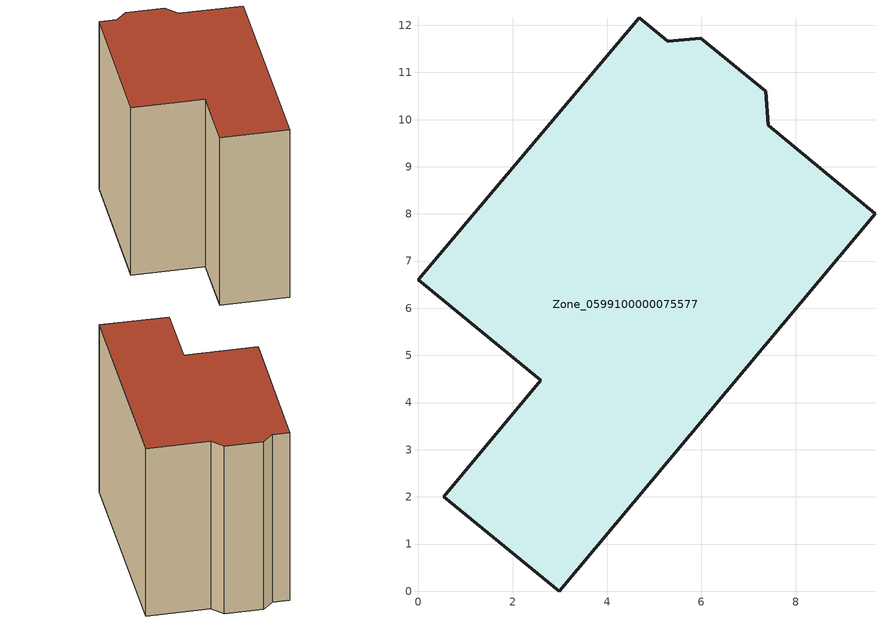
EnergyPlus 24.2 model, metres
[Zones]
Zone_0599100000075577
 floor ground (C_G): 5.28,11.66 5.99,11.73 7.36,10.6 7.42,9.88 9.68,8 2.98,0 0.54,2 2.59,4.47 0,6.61 4.68,12.16 z0
 wall outside (C_F): 2.98,0 9.68,8 7.42,9.88 7.36,10.6 5.99,11.73 5.28,11.66 4.68,12.16 0,6.61 2.59,4.47 0.54,2 2.98,0 z0:8.76
 roof outside (C_R): 5.28,11.66 4.68,12.16 0,6.61 2.59,4.47 0.54,2 2.98,0 9.68,8 7.42,9.88 7.36,10.6 5.99,11.73 z8.76
[BUILDING]
Pand.0599100000075577: North Axis=0; Terrain=City; Loads Convergence Tolerance Value=0.04; Temperature Convergence Tolerance Value=0.4; Solar Distribution=FullExterior; Maximum Number of Warmup Days=25; Minimum Number of Warmup Days=1
[Site:Location]
Rotterdam.The.Hague.AP_ZH_NLD Design_Conditions: Latitude=51.96; Longitude=4.45; Time Zone=1; Elevation=-4.5
[SITE:GROUNDTEMPERATURE:BUILDINGSURFACE]
18, 18, 18, 18, 18, 18, 18, 18, 18, 18, 18, 18
[MATERIAL] Thermal Absorptance=0.9; Solar Absorptance=0.7; Visible Absorptance=0.7
Name | Roughness | Thickness | Conductivity | Density | Specific Heat
G.TI.1946 | MediumSmooth | 0.15 | 1 | 540 | 1210
F.TI.1946 | Rough | 0.3 | 0.857143 | 1920 | 840
R.TI.1946 | MediumRough | 0.2 | 0.1 | 1500 | 1000
[CONSTRUCTION]
C_G: G.TI.1946
C_F: F.TI.1946
C_R: R.TI.1946
[ZONE]
Zone_0599100000075577: Type=1; Multiplier=1; Ceiling Height=Autocalculate; Volume=Autocalculate; Floor Area=autocalculate; Part of Total Floor Area=Yes
[ZONEINFILTRATION:DESIGNFLOWRATE]
Infil_Zone_0599100000075577: Zone or ZoneList or Space or SpaceList=Zone_0599100000075577; Schedule=AlwaysOn; Design Flow Rate Calculation Method=Flow/Area; Flow Rate per Floor Area=0.003; Constant Term Coefficient=1; Temperature Term Coefficient=0; Velocity Term Coefficient=0; Velocity Squared Term Coefficient=0
[HVACTEMPLATE:ZONE:IDEALLOADSAIRSYSTEM]
Zone_0599100000075577: Maximum Heating Supply Air Temperature=50; Minimum Cooling Supply Air Temperature=13; Maximum Heating Supply Air Humidity Ratio=0.0156; Minimum Cooling Supply Air Humidity Ratio=0.0077; Heating Limit=NoLimit; Cooling Limit=NoLimit; Dehumidification Control Type=ConstantSensibleHeatRatio; Cooling Sensible Heat Ratio=0.7; Dehumidification Setpoint=60; Humidification Control Type=None; Humidification Setpoint=30; Outdoor Air Method=None; Outdoor Air Flow Rate per Person=0.00944; Outdoor Air Flow Rate per Zone Floor Area=0; Outdoor Air Flow Rate per Zone=0; Demand Controlled Ventilation Type=None; Outdoor Air Economizer Type=NoEconomizer; Heat Recovery Type=None; Sensible Heat Recovery Effectiveness=0.7; Latent Heat Recovery Effectiveness=0.65
[ZONECONTROL:THERMOSTAT]
ThermostatControl_Zone_0599100000075577: Zone or ZoneList=Zone_0599100000075577; Control Type Schedule=DualSetpointControlType; Control 1=Thermostat_Zone_0599100000075577; Temperature Difference Between Cutout And Setpoint=0
[THERMOSTATSETPOINT:DUALSETPOINT]
Thermostat_Zone_0599100000075577: Heating Setpoint Temperature Schedule=HeatingSetpoint_Zone_0599100000075577; Cooling Setpoint Temperature Schedule=CoolingSetpoint_Zone_0599100000075577
[SCHEDULE:COMPACT]
HeatingSetpoint_Zone_0599100000075577: Through: 12/31, For: AllDays, Until: 24:00, 21
CoolingSetpoint_Zone_0599100000075577: Through: 12/31, For: AllDays, Until: 24:00, 24
DualSetpointControlType: Through: 12/31, For: AllDays, Until: 24:00, 4
AlwaysOn: Through: 12/31, For: AllDays, Until: 24:00, 1
